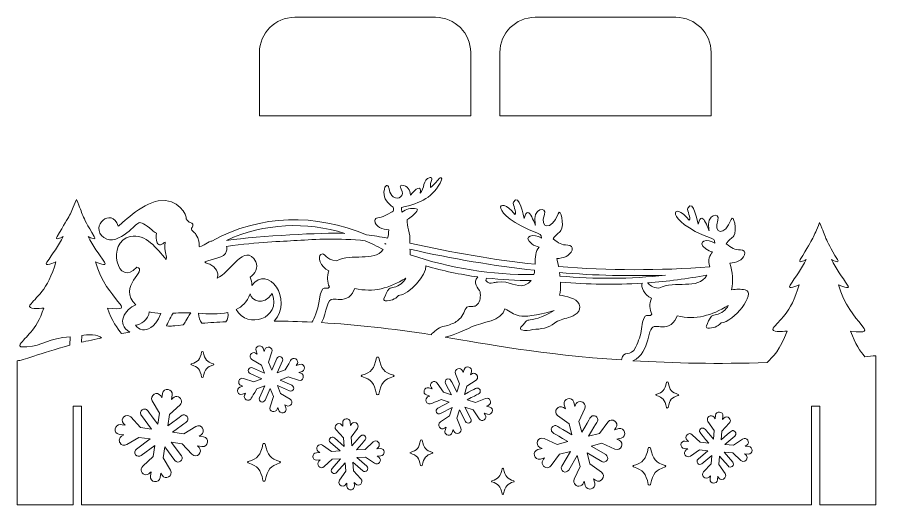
# Model space of a CAD drawing. Header units: inches. Extents: x 1249 to 1867, y -178 to -5.
# Drawn here: x 1248.6 to 1556.2, y -177.8 to -4.7 of the extents above; entities that cross this region are included whole.
import ezdxf

# ---------------------------------------------------------------- set-up
doc = ezdxf.new("R2010")
doc.units = ezdxf.units.IN
doc.header["$MEASUREMENT"] = 0
doc.layers.add('_U+0421_U+043B_U+043E_U+0439 1', color=7, linetype='Continuous')

# ---------------------------------------------------------------- blocks, each defined once
blk = doc.blocks.new('block 3')
at = {"layer": '_U+0421_U+043B_U+043E_U+0439 1', "color": 1, "lineweight": 5, "true_color": 0xff0000}
blk.add_open_spline([(1409.52, -17.2), (1409.52, -17.2), (1409.52, -39.7), (1409.52, -39.7), (1409.52, -39.7), (1334.52, -39.7), (1334.52, -39.7), (1334.52, -39.7), (1334.52, -17.2), (1334.52, -17.2), (1334.52, -10.3), (1340.12, -4.7), (1347.03, -4.7), (1347.03, -4.7), (1397.02, -4.7), (1397.02, -4.7), (1403.92, -4.7), (1409.52, -10.3), (1409.52, -17.2)], degree=3, knots=[0, 0, 0, 0, 1, 1, 1, 2, 2, 2, 3, 3, 3, 4, 4, 4, 5, 5, 5, 6, 6, 6, 6], dxfattribs=at)
blk = doc.blocks.new('block 2')
at = {"layer": '_U+0421_U+043B_U+043E_U+0439 1'}
blk.add_blockref('block 3', (0, 0), dxfattribs=at)
blk = doc.blocks.new('block 5')
at = {"layer": '_U+0421_U+043B_U+043E_U+0439 1', "color": 1, "lineweight": 5, "true_color": 0xff0000}
blk.add_open_spline([(1494.89, -17.2), (1494.89, -17.2), (1494.89, -39.7), (1494.89, -39.7), (1494.89, -39.7), (1419.89, -39.7), (1419.89, -39.7), (1419.89, -39.7), (1419.89, -17.2), (1419.89, -17.2), (1419.89, -10.3), (1425.49, -4.7), (1432.4, -4.7), (1432.4, -4.7), (1482.39, -4.7), (1482.39, -4.7), (1489.29, -4.7), (1494.89, -10.3), (1494.89, -17.2)], degree=3, knots=[0, 0, 0, 0, 1, 1, 1, 2, 2, 2, 3, 3, 3, 4, 4, 4, 5, 5, 5, 6, 6, 6, 6], dxfattribs=at)
blk = doc.blocks.new('block 4')
at = {"layer": '_U+0421_U+043B_U+043E_U+0439 1'}
blk.add_blockref('block 5', (0, 0), dxfattribs=at)
blk = doc.blocks.new('block 7')
at = {"layer": '_U+0421_U+043B_U+043E_U+0439 1', "color": 1, "lineweight": 5, "true_color": 0xff0000}
for points, knots in [([(1549.52, -125.24), (1547.9, -123.39), (1546.06, -120.79), (1544.43, -116.16), (1556.16, -117.48), (1544.02, -113.9), (1540.17, -99.69), (1540.45, -99.76), (1544.71, -101.91), (1543.34, -99.82), (1541.43, -96.91), (1539.17, -94.05), (1537.6, -90.71), (1538.52, -91.22), (1540.62, -92.22), (1539.75, -90.77), (1534.65, -82.19), (1536.1, -83.75), (1533.38, -77.58), (1530.96, -83.53), (1531.67, -82.13), (1526.53, -90.77), (1525.66, -92.22), (1527.76, -91.22), (1528.68, -90.71), (1527.11, -94.05), (1524.85, -96.91), (1522.94, -99.82), (1521.57, -101.91), (1525.83, -99.76), (1526.11, -99.69), (1523.32, -109.99), (1518.68, -112.47), (1516.92, -115.11), (1515.94, -116.57), (1520.17, -116.35), (1521.84, -116.16), (1519.51, -122.82), (1516.73, -125.27), (1514.79, -127.35), (1497.4, -127.88), (1481.55, -127.54), (1467.14, -126.67), (1473.63, -123.89), (1471.92, -113.74), (1475.21, -114.57), (1476.39, -114.4), (1478.66, -115.17), (1480.75, -113.76), (1481.84, -113.02), (1482.29, -111.87), (1482.85, -110.73), (1489.52, -112.25), (1495.02, -110.67), (1500.96, -107.05), (1500.29, -108.66), (1498.5, -109.83), (1496.81, -110.29), (1496.2, -110.45), (1495.53, -110.43), (1495.06, -110.86), (1494.24, -111.59), (1493.71, -113.32), (1493.21, -114.27), (1493.03, -114.63), (1493.26, -115.05), (1493.67, -115.07), (1495.49, -115.13), (1497.24, -114.67), (1498.41, -113.2), (1502.8, -113.15), (1511.14, -102.49), (1507.01, -101.52), (1505.51, -101.17), (1503.8, -101.25), (1502.16, -101.47), (1502.97, -98.4), (1502.34, -95.19), (1501.57, -91.96), (1503.76, -91.82), (1506.03, -91.16), (1506.79, -89.01), (1507.17, -87.92), (1506.37, -87.35), (1505.36, -87.32), (1503.08, -87.25), (1502.26, -86.65), (1500.23, -85.15), (1501.1, -83.58), (1502.25, -83.34), (1502.97, -82.28), (1504.15, -80.52), (1502.86, -74.2), (1502.01, -76.49), (1499.75, -82.58), (1495.45, -81.59), (1497.31, -76.73), (1498.39, -73.88), (1492.86, -74.33), (1494.08, -80.05), (1494.62, -82.54), (1491.69, -71.66), (1490.32, -78.18), (1490.12, -77.82), (1488.62, -68.88), (1486.62, -72.5), (1486.19, -73.29), (1487.94, -76.08), (1487.07, -76.77), (1481.31, -69.25), (1477.35, -76.62), (1494.88, -83.19), (1495.55, -83.44), (1496.31, -83.52), (1496.23, -84.93), (1493.82, -83.14), (1489.34, -84.06), (1492.98, -86.91), (1493.71, -87.47), (1494.56, -87.79), (1495.43, -88.02), (1494.46, -88.96), (1493.53, -90.97), (1494.38, -93.31), (1476.38, -94.71), (1458.67, -94.68), (1440.69, -93.19), (1440.48, -91.98), (1440.27, -90.97), (1440.13, -90.4), (1442.39, -90.26), (1444.73, -89.58), (1445.51, -87.36), (1445.91, -86.24), (1445.08, -85.64), (1444.04, -85.61), (1441.7, -85.54), (1440.85, -84.93), (1438.76, -83.38), (1439.65, -81.76), (1440.83, -81.51), (1441.58, -80.42), (1442.8, -78.61), (1441.46, -72.09), (1440.59, -74.45), (1438.26, -80.73), (1433.83, -79.71), (1435.75, -74.69), (1436.86, -71.76), (1431.16, -72.22), (1432.42, -78.12), (1432.97, -80.69), (1429.95, -69.47), (1428.54, -76.19), (1428.33, -75.82), (1426.79, -66.61), (1424.73, -70.34), (1424.28, -71.15), (1426.08, -74.03), (1425.19, -74.74), (1419.25, -66.99), (1415.17, -74.59), (1433.24, -81.36), (1433.93, -81.62), (1434.71, -81.7), (1434.63, -83.15), (1432.15, -81.31), (1427.52, -82.26), (1431.28, -85.19), (1432.03, -85.77), (1432.91, -86.1), (1433.81, -86.33), (1432.47, -87.64), (1432.45, -90), (1432.36, -92.4), (1417.89, -90.84), (1403.19, -88.34), (1387.96, -84.88), (1388.17, -81.07), (1386.77, -79.03), (1386.95, -76.51), (1388.3, -75.76), (1389.48, -74.77), (1390.45, -73.55), (1390.67, -73.27), (1390.65, -72.74), (1390.22, -72.66), (1388.34, -72.33), (1386.53, -72.76), (1385.04, -73.92), (1385.01, -73.37), (1384.99, -72.82), (1384.97, -72.27), (1391.86, -70.55), (1396.19, -68.79), (1399.21, -62.45), (1399.51, -61.83), (1398.69, -61.37), (1398.3, -61.92), (1397.42, -63.12), (1396.41, -64.18), (1395.31, -65.11), (1395.16, -64.16), (1395.28, -63.24), (1395.69, -62.33), (1395.87, -61.93), (1395.57, -61.42), (1395.09, -61.55), (1392.3, -62.32), (1393.32, -65.65), (1391.54, -67.16), (1392.2, -64.01), (1389.93, -65.53), (1388.13, -67.83), (1388.05, -66.04), (1387.13, -64.42), (1385.02, -64.35), (1384.6, -64.33), (1384.39, -64.8), (1384.57, -65.14), (1384.98, -65.93), (1385.6, -67.06), (1385.08, -67.97), (1384.65, -68.74), (1383.58, -69.03), (1382.78, -68.79), (1380.53, -68.1), (1380.74, -65.33), (1380.33, -65.01), (1380.39, -64.3), (1378.97, -63.53), (1378.74, -66.82), (1378.59, -69.1), (1380.01, -70.9), (1382.03, -72.14), (1382.18, -73.85), (1382.67, -73.13), (1379.18, -75.11), (1377.02, -76.34), (1375.52, -75.49), (1375.52, -76.9), (1375.52, -79.13), (1378.25, -80.04), (1380.46, -80.21), (1380.39, -81.39), (1380.23, -82.31), (1380.04, -83.11), (1377.47, -82.63), (1374.98, -82.26), (1372.58, -81.99), (1354.44, -74.37), (1334.97, -74.57), (1317.59, -84.17), (1317.47, -84.19), (1317.36, -84.22), (1317.25, -84.25), (1316.34, -84.51), (1315.73, -85.06), (1314.92, -85.48), (1311.47, -87.25), (1314.41, -85.48), (1311.97, -81.78), (1311.54, -81.15), (1309.79, -80.16), (1310.62, -79.32), (1311.3, -78.62), (1310.74, -77.65), (1309.88, -77.54), (1309.42, -77.49), (1308.97, -76.9), (1308.53, -76.32), (1308.86, -75.1), (1305.83, -68.77), (1298.58, -69.91), (1292.56, -70.87), (1285.07, -78.52), (1284.36, -78.9), (1282.07, -71.8), (1273.96, -78.91), (1279.32, -82.95), (1281.82, -84.84), (1285.19, -83.02), (1287.4, -81.3), (1292.3, -77.49), (1290.92, -75.84), (1296.41, -80.29), (1296.95, -80.74), (1297.4, -81.14), (1297.94, -81.33), (1297.76, -82.47), (1297.84, -83.65), (1298.26, -84.79), (1298.73, -86.09), (1300.03, -85.34), (1300.99, -84.56), (1300.64, -88.42), (1301.75, -88.41), (1301.4, -90.71), (1298.03, -86.96), (1294.26, -81.34), (1288.66, -82.53), (1279.9, -84.38), (1284.29, -101.2), (1290.95, -93.41), (1295.34, -94.58), (1283.71, -100.24), (1290.66, -106.83), (1286.74, -108.35), (1283.41, -113.61), (1288.52, -116.47), (1287.52, -116.64), (1286.55, -116.82), (1285.59, -116.99), (1283.98, -115.15), (1282.17, -112.56), (1280.57, -107.98), (1292.29, -109.31), (1280.16, -105.73), (1276.31, -91.52), (1276.58, -91.59), (1280.84, -93.73), (1279.48, -91.65), (1277.56, -88.74), (1275.3, -85.88), (1273.73, -82.54), (1274.65, -83.05), (1276.75, -84.05), (1275.89, -82.6), (1270.78, -74.02), (1272.23, -75.57), (1269.52, -69.41), (1267.1, -75.35), (1267.8, -73.95), (1262.66, -82.6), (1261.79, -84.05), (1263.9, -83.05), (1264.81, -82.54), (1263.25, -85.88), (1260.99, -88.74), (1259.07, -91.65), (1257.71, -93.73), (1261.97, -91.59), (1262.24, -91.52), (1259.45, -101.82), (1254.81, -104.3), (1253.05, -106.94), (1252.08, -108.4), (1256.3, -108.17), (1257.98, -107.98), (1255.04, -116.37), (1251.41, -118.08), (1249.6, -120.78), (1248.95, -121.75), (1250.09, -121.91), (1251.94, -121.7), (1257.52, -121.44), (1259.77, -118.6), (1267.27, -118.22), (1267.27, -118.22), (1267.18, -121.18), (1267.18, -121.18), (1256.4, -124.12), (1250.21, -126.67), (1248.55, -126.67), (1248.55, -129.48), (1248.55, -177.8), (1248.55, -177.8), (1248.55, -177.8), (1268.36, -177.8), (1268.36, -177.8), (1268.36, -177.8), (1268.36, -142.8), (1268.36, -142.8), (1268.36, -142.8), (1271.36, -142.8), (1271.36, -142.8), (1271.36, -142.8), (1271.36, -177.8), (1271.36, -177.8), (1271.36, -177.8), (1530.54, -177.8), (1530.54, -177.8), (1530.54, -177.8), (1530.54, -142.8), (1530.54, -142.8), (1530.54, -142.8), (1533.54, -142.8), (1533.54, -142.8), (1533.54, -142.8), (1533.54, -177.8), (1533.54, -177.8), (1533.54, -177.8), (1553.35, -177.8), (1553.35, -177.8), (1553.35, -177.8), (1553.35, -124.88), (1553.35, -124.88), (1552.07, -125.01), (1550.79, -125.13), (1549.52, -125.24)], [0, 0, 0, 0, 1, 1, 1, 2, 2, 2, 3, 3, 3, 4, 4, 4, 5, 5, 5, 6, 6, 6, 7, 7, 7, 8, 8, 8, 9, 9, 9, 10, 10, 10, 11, 11, 11, 12, 12, 12, 13, 13, 13, 14, 14, 14, 15, 15, 15, 16, 16, 16, 17, 17, 17, 18, 18, 18, 19, 19, 19, 20, 20, 20, 21, 21, 21, 22, 22, 22, 23, 23, 23, 24, 24, 24, 25, 25, 25, 26, 26, 26, 27, 27, 27, 28, 28, 28, 29, 29, 29, 30, 30, 30, 31, 31, 31, 32, 32, 32, 33, 33, 33, 34, 34, 34, 35, 35, 35, 36, 36, 36, 37, 37, 37, 38, 38, 38, 39, 39, 39, 40, 40, 40, 41, 41, 41, 42, 42, 42, 43, 43, 43, 44, 44, 44, 45, 45, 45, 46, 46, 46, 47, 47, 47, 48, 48, 48, 49, 49, 49, 50, 50, 50, 51, 51, 51, 52, 52, 52, 53, 53, 53, 54, 54, 54, 55, 55, 55, 56, 56, 56, 57, 57, 57, 58, 58, 58, 59, 59, 59, 60, 60, 60, 61, 61, 61, 62, 62, 62, 63, 63, 63, 64, 64, 64, 65, 65, 65, 66, 66, 66, 67, 67, 67, 68, 68, 68, 69, 69, 69, 70, 70, 70, 71, 71, 71, 72, 72, 72, 73, 73, 73, 74, 74, 74, 75, 75, 75, 76, 76, 76, 77, 77, 77, 78, 78, 78, 79, 79, 79, 80, 80, 80, 81, 81, 81, 82, 82, 82, 83, 83, 83, 84, 84, 84, 85, 85, 85, 86, 86, 86, 87, 87, 87, 88, 88, 88, 89, 89, 89, 90, 90, 90, 91, 91, 91, 92, 92, 92, 93, 93, 93, 94, 94, 94, 95, 95, 95, 96, 96, 96, 97, 97, 97, 98, 98, 98, 99, 99, 99, 100, 100, 100, 101, 101, 101, 102, 102, 102, 103, 103, 103, 104, 104, 104, 105, 105, 105, 106, 106, 106, 107, 107, 107, 108, 108, 108, 109, 109, 109, 110, 110, 110, 111, 111, 111, 112, 112, 112, 113, 113, 113, 114, 114, 114, 115, 115, 115, 116, 116, 116, 117, 117, 117, 118, 118, 118, 119, 119, 119, 120, 120, 120, 121, 121, 121, 122, 122, 122, 123, 123, 123, 124, 124, 124, 125, 125, 125, 126, 126, 126, 127, 127, 127, 128, 128, 128, 129, 129, 129, 130, 130, 130, 131, 131, 131, 132, 132, 132, 133, 133, 133, 133]), ([(1364.89, -81.43), (1356.66, -81.12), (1335, -82.29), (1322.77, -83.93), (1336.4, -77.72), (1350.97, -77.19), (1364.89, -81.43)], [0, 0, 0, 0, 1, 1, 1, 2, 2, 2, 2]), ([(1339.78, -112.56), (1346.77, -104.96), (1337.41, -92.22), (1331.85, -99.96), (1331.9, -98.9), (1331.7, -97.88), (1331.18, -97.03), (1333.06, -95.89), (1334.23, -93.46), (1333.24, -91.57), (1329.35, -84.19), (1323.92, -95.8), (1319.55, -97.3), (1320.2, -95.19), (1319, -93.51), (1316.92, -92.4), (1316.23, -92.29), (1315.62, -92.01), (1315.09, -91.55), (1317.77, -90.37), (1322.16, -90.32), (1322.83, -87.69), (1322.99, -87.07), (1322.95, -86.53), (1322.78, -86.07), (1334.53, -84.48), (1341.69, -84.33), (1347.97, -83.94), (1354.44, -83.55), (1362.64, -83.04), (1372.1, -84.07), (1374.24, -84.99), (1376.37, -86.03), (1378.48, -87.18), (1374.99, -91.8), (1367.42, -88.27), (1361.89, -91.13), (1357.83, -91.08), (1357.99, -87.89), (1356.29, -88.9), (1355.17, -89.57), (1356.01, -93.37), (1359.19, -94.74), (1358.51, -96.69), (1358.48, -98.8), (1359.39, -100.45), (1358.26, -102.15), (1356.62, -98.23), (1355.71, -105.57), (1355.31, -108.66), (1353.88, -111.91), (1353.17, -112.95), (1348.55, -112.72), (1344.09, -112.6), (1339.78, -112.56)], [0, 0, 0, 0, 1, 1, 1, 2, 2, 2, 3, 3, 3, 4, 4, 4, 5, 5, 5, 6, 6, 6, 7, 7, 7, 8, 8, 8, 9, 9, 9, 10, 10, 10, 11, 11, 11, 12, 12, 12, 13, 13, 13, 14, 14, 14, 15, 15, 15, 16, 16, 16, 17, 17, 17, 18, 18, 18, 18]), ([(1379.39, -85.15), (1379.38, -85.18), (1379.37, -85.21), (1379.36, -85.25), (1379.26, -85.19), (1379.16, -85.14), (1379.06, -85.08), (1379.17, -85.1), (1379.28, -85.13), (1379.39, -85.15)], [0, 0, 0, 0, 1, 1, 1, 2, 2, 2, 3, 3, 3, 3]), ([(1432.22, -94.52), (1432.17, -95.04), (1432.09, -95.55), (1431.97, -96.03), (1416.95, -96.23), (1402.22, -93.87), (1388.05, -89.02), (1388.07, -88.37), (1388.04, -87.71), (1387.97, -87.05), (1403.14, -90.48), (1417.8, -92.97), (1432.22, -94.52)], [0, 0, 0, 0, 1, 1, 1, 2, 2, 2, 3, 3, 3, 4, 4, 4, 4]), ([(1386.48, -97.33), (1385.82, -98.94), (1384.03, -100.11), (1382.33, -100.57), (1381.73, -100.73), (1381.06, -100.71), (1380.58, -101.14), (1379.76, -101.87), (1379.24, -103.6), (1378.74, -104.55), (1378.55, -104.91), (1378.78, -105.33), (1379.19, -105.35), (1381.02, -105.41), (1382.76, -104.95), (1383.93, -103.48), (1387.6, -103.44), (1393.99, -96.03), (1393.63, -93), (1399.7, -94.75), (1405.87, -96.06), (1412.11, -96.92), (1410.02, -98.97), (1412.3, -101.01), (1412.88, -102.25), (1413.05, -103.8), (1413.04, -105.56), (1411.87, -106.73), (1410.79, -107.81), (1409.72, -107.13), (1408.54, -107.47), (1407.57, -107.77), (1407.12, -109.97), (1405.98, -111.38), (1404.99, -112.61), (1403.97, -113.15), (1402.53, -113.69), (1401.82, -113.95), (1400.98, -114.34), (1400.26, -114.4), (1398.37, -114.53), (1397.23, -115.85), (1395.75, -117.05), (1395.66, -117.13), (1395.6, -117.28), (1395.61, -117.47), (1381.58, -115.22), (1368.56, -113.84), (1356.57, -113.14), (1358.53, -109.25), (1358.43, -104.27), (1360.74, -104.85), (1361.91, -104.68), (1364.18, -105.45), (1366.27, -104.04), (1367.36, -103.3), (1367.82, -102.15), (1368.38, -101.01), (1375.04, -102.53), (1380.54, -100.95), (1386.48, -97.33)], [0, 0, 0, 0, 1, 1, 1, 2, 2, 2, 3, 3, 3, 4, 4, 4, 5, 5, 5, 6, 6, 6, 7, 7, 7, 8, 8, 8, 9, 9, 9, 10, 10, 10, 11, 11, 11, 12, 12, 12, 13, 13, 13, 14, 14, 14, 15, 15, 15, 16, 16, 16, 17, 17, 17, 18, 18, 18, 19, 19, 19, 20, 20, 20, 20]), ([(1478.68, -96.29), (1466.23, -97.65), (1453.7, -97.75), (1441.2, -96.6), (1441.15, -96.18), (1441.09, -95.76), (1441.03, -95.35), (1453.65, -96.38), (1466.13, -96.69), (1478.68, -96.29)], [0, 0, 0, 0, 1, 1, 1, 2, 2, 2, 3, 3, 3, 3]), ([(1414.89, -98.21), (1414.96, -97.9), (1415.06, -97.59), (1415.19, -97.31), (1420.42, -97.9), (1425.71, -98.19), (1431.03, -98.16), (1430.49, -98.89), (1429.72, -99.46), (1428.61, -99.81), (1425.5, -100.78), (1423.59, -98.19), (1418.99, -98.71), (1418.49, -98.77), (1417.98, -98.96), (1417.49, -98.99), (1416.57, -99.37), (1415.7, -99.11), (1414.89, -98.21)], [0, 0, 0, 0, 1, 1, 1, 2, 2, 2, 3, 3, 3, 4, 4, 4, 5, 5, 5, 6, 6, 6, 6]), ([(1476.36, -100.85), (1473.97, -100.82), (1473.04, -99.7), (1472.34, -98.99), (1479.39, -98.47), (1486.42, -97.56), (1493.4, -96.25), (1490.14, -101.85), (1482.14, -97.86), (1476.36, -100.85)], [0, 0, 0, 0, 1, 1, 1, 2, 2, 2, 3, 3, 3, 3]), ([(1439.18, -108.86), (1434.69, -111.47), (1431.43, -112.18), (1430.11, -112.23), (1429.72, -112.24), (1429.36, -112.44), (1429.13, -112.75), (1428.58, -113.5), (1427.59, -114.31), (1427.36, -114.79), (1427.02, -115.15), (1427.19, -115.62), (1427.56, -115.71), (1428.94, -116.05), (1430.33, -115.98), (1431.62, -115.53), (1434.29, -115.51), (1437.26, -114.99), (1439.24, -113.34), (1440.65, -112.17), (1442.55, -111.85), (1444.27, -111.32), (1446.25, -110.72), (1449.19, -109.22), (1448.04, -106.63), (1447.04, -104.38), (1443.3, -103.71), (1441.07, -103.33), (1441.46, -102.3), (1441.51, -100.6), (1441.39, -98.74), (1451.16, -99.62), (1460.73, -99.74), (1470.4, -99.13), (1469.96, -100.39), (1470.97, -103.29), (1473.67, -104.46), (1472.98, -106.41), (1472.95, -108.52), (1473.86, -110.17), (1472.73, -111.87), (1471.1, -107.95), (1470.18, -115.29), (1469.89, -117.55), (1469.14, -119.73), (1468.16, -121.78), (1466.16, -125.93), (1463.86, -122.34), (1463.07, -126.41), (1434.54, -124.44), (1414.53, -120.7), (1400.46, -118.28), (1402.63, -117.79), (1405.7, -116.69), (1410.05, -114.57), (1413.39, -112.94), (1420.76, -112.66), (1421.62, -108.23), (1425.63, -110.15), (1425.53, -112.7), (1439.18, -108.86)], [0, 0, 0, 0, 1, 1, 1, 2, 2, 2, 3, 3, 3, 4, 4, 4, 5, 5, 5, 6, 6, 6, 7, 7, 7, 8, 8, 8, 9, 9, 9, 10, 10, 10, 11, 11, 11, 12, 12, 12, 13, 13, 13, 14, 14, 14, 15, 15, 15, 16, 16, 16, 17, 17, 17, 18, 18, 18, 19, 19, 19, 20, 20, 20, 20]), ([(1326.28, -108.46), (1328.33, -107.46), (1330.05, -105.88), (1331.2, -102.9), (1331.8, -105.4), (1335.8, -107.42), (1339.07, -102.8), (1342.45, -111.75), (1330.14, -115.66), (1326.28, -108.46)], [0, 0, 0, 0, 1, 1, 1, 2, 2, 2, 3, 3, 3, 3]), ([(1295.33, -109.28), (1296.67, -109.62), (1298.08, -109.79), (1299.54, -109.84), (1297.1, -115.74), (1294.6, -115.49), (1293.02, -115.73), (1291.9, -115.57), (1291, -114.86), (1290.54, -113.99), (1292, -114.08), (1295.36, -111.99), (1295.33, -109.28)], [0, 0, 0, 0, 1, 1, 1, 2, 2, 2, 3, 3, 3, 4, 4, 4, 4]), ([(1303.85, -109.78), (1306.79, -109.66), (1307.86, -109.58), (1310.11, -109.68), (1310.11, -109.68), (1310.11, -109.71), (1310.11, -109.71), (1308.49, -112.03), (1308.09, -113.29), (1307.44, -113.93), (1301.99, -114.46), (1303.67, -114.44), (1301.53, -114.3), (1301.89, -113.53), (1302.6, -111.68), (1303.85, -109.78)], [0, 0, 0, 0, 1, 1, 1, 2, 2, 2, 3, 3, 3, 4, 4, 4, 5, 5, 5, 5]), ([(1322.63, -112.85), (1319.69, -112.98), (1316.85, -113.15), (1314.09, -113.36), (1313.37, -112.51), (1312.9, -111.34), (1312.9, -109.83), (1316.28, -110.03), (1320.04, -110.22), (1323.32, -109.49), (1323.51, -110.85), (1323.22, -111.97), (1322.63, -112.85)], [0, 0, 0, 0, 1, 1, 1, 2, 2, 2, 3, 3, 3, 4, 4, 4, 4]), ([(1271.36, -120.09), (1271.36, -120.09), (1271.43, -117.72), (1271.43, -117.72), (1273.15, -117.26), (1277.53, -117.2), (1278.38, -118.58), (1276.88, -118.9), (1272.77, -119.77), (1271.36, -120.09)], [0, 0, 0, 0, 1, 1, 1, 2, 2, 2, 3, 3, 3, 3]), ([(1349.69, -130.46), (1349.69, -130.46), (1348.56, -130.89), (1348.56, -130.89), (1348.56, -130.89), (1349.18, -131.09), (1349.18, -131.09), (1350.84, -131.62), (1350.02, -134.15), (1348.36, -133.63), (1348.36, -133.63), (1344.67, -132.43), (1344.67, -132.43), (1344.67, -132.43), (1341.82, -133.52), (1341.82, -133.52), (1341.82, -133.52), (1346.04, -135.4), (1346.04, -135.4), (1346.58, -135.64), (1346.83, -136.3), (1346.59, -136.84), (1346.35, -137.37), (1345.7, -137.63), (1345.16, -137.39), (1345.16, -137.39), (1340.94, -135.51), (1340.94, -135.51), (1340.94, -135.51), (1342.03, -138.36), (1342.03, -138.36), (1342.03, -138.36), (1345.39, -140.3), (1345.39, -140.3), (1346.12, -140.73), (1346.18, -141.52), (1345.85, -142.09), (1345.53, -142.66), (1344.81, -143.02), (1344.06, -142.61), (1344.06, -142.61), (1343.49, -142.28), (1343.49, -142.28), (1343.49, -142.28), (1343.92, -143.4), (1343.92, -143.4), (1344.18, -144.06), (1343.91, -144.7), (1343.35, -145.01), (1343.07, -145.17), (1342.74, -145.23), (1342.43, -145.18), (1341.55, -145.05), (1341.42, -144.29), (1341.01, -143.23), (1341.01, -143.23), (1340.81, -143.86), (1340.81, -143.86), (1340.55, -144.6), (1339.8, -144.93), (1339.13, -144.67), (1338.53, -144.44), (1338.01, -143.83), (1338.28, -143.02), (1338.28, -143.02), (1339.47, -139.34), (1339.47, -139.34), (1339.47, -139.34), (1338.38, -136.49), (1338.38, -136.49), (1338.38, -136.49), (1336.5, -140.71), (1336.5, -140.71), (1336.26, -141.25), (1335.61, -141.5), (1335.07, -141.26), (1334.53, -141.02), (1334.28, -140.37), (1334.52, -139.83), (1334.52, -139.83), (1336.4, -135.61), (1336.4, -135.61), (1336.4, -135.61), (1333.55, -136.7), (1333.55, -136.7), (1331.43, -140.35), (1331.47, -140.5), (1330.84, -140.67), (1330.18, -140.85), (1329.38, -140.45), (1329.17, -139.76), (1328.98, -139.14), (1329.31, -138.72), (1329.62, -138.16), (1329.62, -138.16), (1328.5, -138.59), (1328.5, -138.59), (1327.7, -138.9), (1327.04, -138.45), (1326.81, -137.84), (1326.81, -137.84), (1326.81, -137.84), (1326.81, -137.84), (1326.55, -137.16), (1326.81, -136.4), (1327.55, -136.11), (1327.55, -136.11), (1328.67, -135.69), (1328.67, -135.69), (1328.67, -135.69), (1328.05, -135.48), (1328.05, -135.48), (1327.24, -135.22), (1327.02, -134.45), (1327.21, -133.83), (1327.41, -133.19), (1328.05, -132.69), (1328.88, -132.95), (1328.88, -132.95), (1332.56, -134.14), (1332.56, -134.14), (1332.56, -134.14), (1335.41, -133.05), (1335.41, -133.05), (1335.41, -133.05), (1331.19, -131.17), (1331.19, -131.17), (1330.93, -131.05), (1330.73, -130.84), (1330.62, -130.57), (1330.52, -130.29), (1330.53, -130), (1330.64, -129.74), (1330.76, -129.48), (1330.98, -129.28), (1331.25, -129.17), (1331.52, -129.07), (1331.82, -129.07), (1332.08, -129.19), (1332.08, -129.19), (1336.3, -131.06), (1336.3, -131.06), (1336.3, -131.06), (1335.2, -128.22), (1335.2, -128.22), (1335.2, -128.22), (1331.85, -126.28), (1331.85, -126.28), (1331.12, -125.85), (1331.06, -125.05), (1331.38, -124.48), (1331.71, -123.91), (1332.43, -123.55), (1333.17, -123.97), (1333.17, -123.97), (1333.74, -124.29), (1333.74, -124.29), (1333.74, -124.29), (1333.31, -123.17), (1333.31, -123.17), (1332.69, -121.54), (1335.17, -120.59), (1335.79, -122.22), (1335.79, -122.22), (1336.22, -123.34), (1336.22, -123.34), (1336.22, -123.34), (1336.42, -122.71), (1336.42, -122.71), (1336.69, -121.94), (1337.46, -121.66), (1338.11, -121.9), (1338.73, -122.14), (1339.21, -122.78), (1338.95, -123.55), (1338.95, -123.55), (1337.76, -127.24), (1337.76, -127.24), (1337.76, -127.24), (1338.86, -130.08), (1338.86, -130.08), (1338.86, -130.08), (1340.73, -125.86), (1340.73, -125.86), (1340.96, -125.34), (1341.61, -125.06), (1342.16, -125.31), (1342.69, -125.54), (1342.96, -126.2), (1342.71, -126.75), (1342.71, -126.75), (1340.84, -130.97), (1340.84, -130.97), (1340.84, -130.97), (1343.69, -129.88), (1343.69, -129.88), (1345.79, -126.24), (1345.76, -126.07), (1346.4, -125.9), (1347.03, -125.73), (1347.85, -126.1), (1348.06, -126.82), (1348.25, -127.45), (1347.93, -127.87), (1347.61, -128.41), (1347.61, -128.41), (1348.73, -127.98), (1348.73, -127.98), (1349.54, -127.67), (1350.2, -128.14), (1350.43, -128.75), (1350.67, -129.37), (1350.49, -130.15), (1349.69, -130.46)], [0, 0, 0, 0, 1, 1, 1, 2, 2, 2, 3, 3, 3, 4, 4, 4, 5, 5, 5, 6, 6, 6, 7, 7, 7, 8, 8, 8, 9, 9, 9, 10, 10, 10, 11, 11, 11, 12, 12, 12, 13, 13, 13, 14, 14, 14, 15, 15, 15, 16, 16, 16, 17, 17, 17, 18, 18, 18, 19, 19, 19, 20, 20, 20, 21, 21, 21, 22, 22, 22, 23, 23, 23, 24, 24, 24, 25, 25, 25, 26, 26, 26, 27, 27, 27, 28, 28, 28, 29, 29, 29, 30, 30, 30, 31, 31, 31, 32, 32, 32, 33, 33, 33, 34, 34, 34, 35, 35, 35, 36, 36, 36, 37, 37, 37, 38, 38, 38, 39, 39, 39, 40, 40, 40, 41, 41, 41, 42, 42, 42, 43, 43, 43, 44, 44, 44, 45, 45, 45, 46, 46, 46, 47, 47, 47, 48, 48, 48, 49, 49, 49, 50, 50, 50, 51, 51, 51, 52, 52, 52, 53, 53, 53, 54, 54, 54, 55, 55, 55, 56, 56, 56, 57, 57, 57, 58, 58, 58, 59, 59, 59, 60, 60, 60, 61, 61, 61, 62, 62, 62, 63, 63, 63, 64, 64, 64, 65, 65, 65, 66, 66, 66, 67, 67, 67, 68, 68, 68, 69, 69, 69, 70, 70, 70, 71, 71, 71, 71]), ([(1318.2, -128.17), (1315.85, -128.9), (1315.13, -129.68), (1314.57, -132.48), (1314.53, -132.7), (1314.04, -132.7), (1314, -132.48), (1313.44, -129.68), (1312.71, -128.9), (1310.37, -128.17), (1310.15, -128.1), (1310.15, -127.9), (1310.37, -127.83), (1312.71, -127.09), (1313.44, -126.32), (1314, -123.52), (1314.04, -123.3), (1314.53, -123.3), (1314.57, -123.52), (1315.13, -126.32), (1315.85, -127.09), (1318.2, -127.83), (1318.42, -127.9), (1318.42, -128.1), (1318.2, -128.17)], [0, 0, 0, 0, 1, 1, 1, 2, 2, 2, 3, 3, 3, 4, 4, 4, 5, 5, 5, 6, 6, 6, 7, 7, 7, 8, 8, 8, 8]), ([(1382.14, -132.3), (1378.76, -133.36), (1377.71, -134.49), (1376.9, -138.53), (1376.84, -138.84), (1376.14, -138.84), (1376.08, -138.53), (1375.28, -134.49), (1374.23, -133.36), (1370.85, -132.3), (1370.53, -132.2), (1370.53, -131.91), (1370.85, -131.81), (1374.23, -130.75), (1375.28, -129.63), (1376.08, -125.59), (1376.14, -125.27), (1376.84, -125.27), (1376.9, -125.59), (1377.71, -129.63), (1378.76, -130.75), (1382.14, -131.81), (1382.45, -131.91), (1382.45, -132.2), (1382.14, -132.3)], [0, 0, 0, 0, 1, 1, 1, 2, 2, 2, 3, 3, 3, 4, 4, 4, 5, 5, 5, 6, 6, 6, 7, 7, 7, 8, 8, 8, 8]), ([(1415.51, -145.65), (1415.51, -145.65), (1414.36, -145.3), (1414.36, -145.3), (1414.36, -145.3), (1414.72, -145.84), (1414.72, -145.84), (1415.69, -147.29), (1413.48, -148.75), (1412.5, -147.3), (1412.5, -147.3), (1410.36, -144.07), (1410.36, -144.07), (1410.36, -144.07), (1407.45, -143.16), (1407.45, -143.16), (1407.45, -143.16), (1409.58, -147.26), (1409.58, -147.26), (1409.85, -147.78), (1409.64, -148.45), (1409.12, -148.72), (1408.6, -148.99), (1407.93, -148.78), (1407.66, -148.26), (1407.66, -148.26), (1405.52, -144.16), (1405.52, -144.16), (1405.52, -144.16), (1404.61, -147.07), (1404.61, -147.07), (1404.61, -147.07), (1406.02, -150.68), (1406.02, -150.68), (1406.65, -152.29), (1404.2, -153.25), (1403.55, -151.66), (1403.55, -151.66), (1403.31, -151.06), (1403.31, -151.06), (1403.31, -151.06), (1402.95, -152.2), (1402.95, -152.2), (1402.73, -152.88), (1402.12, -153.2), (1401.49, -153.1), (1401.18, -153.05), (1400.88, -152.9), (1400.67, -152.66), (1400.36, -152.32), (1400.27, -151.86), (1400.41, -151.4), (1400.41, -151.4), (1400.77, -150.26), (1400.77, -150.26), (1400.77, -150.26), (1400.22, -150.62), (1400.22, -150.62), (1399.91, -150.82), (1399.55, -150.88), (1399.21, -150.81), (1398.87, -150.72), (1398.58, -150.51), (1398.4, -150.21), (1398.08, -149.66), (1398.05, -148.85), (1398.77, -148.39), (1398.77, -148.39), (1401.99, -146.25), (1401.99, -146.25), (1401.99, -146.25), (1402.91, -143.34), (1402.91, -143.34), (1402.91, -143.34), (1398.81, -145.47), (1398.81, -145.47), (1398.29, -145.74), (1397.62, -145.53), (1397.35, -145.01), (1397.08, -144.49), (1397.29, -143.82), (1397.81, -143.55), (1397.81, -143.55), (1401.91, -141.41), (1401.91, -141.41), (1401.91, -141.41), (1398.99, -140.49), (1398.99, -140.49), (1395.07, -142.04), (1395, -142.18), (1394.4, -141.92), (1393.8, -141.66), (1393.39, -140.86), (1393.67, -140.16), (1393.91, -139.56), (1394.42, -139.44), (1395.01, -139.2), (1395.01, -139.2), (1393.87, -138.84), (1393.87, -138.84), (1393.05, -138.58), (1392.82, -137.82), (1393.01, -137.2), (1393.01, -137.2), (1393.01, -137.19), (1393.01, -137.19), (1393.23, -136.51), (1393.91, -136.06), (1394.67, -136.3), (1394.67, -136.3), (1395.81, -136.66), (1395.81, -136.66), (1395.81, -136.66), (1395.45, -136.12), (1395.45, -136.12), (1394.49, -134.67), (1396.7, -133.21), (1397.67, -134.66), (1397.67, -134.66), (1399.82, -137.88), (1399.82, -137.88), (1399.82, -137.88), (1402.73, -138.8), (1402.73, -138.8), (1402.73, -138.8), (1400.59, -134.7), (1400.59, -134.7), (1400.46, -134.45), (1400.44, -134.15), (1400.53, -133.88), (1400.71, -133.29), (1401.32, -132.99), (1401.88, -133.17), (1402.46, -133.35), (1402.35, -133.36), (1404.66, -137.79), (1404.66, -137.79), (1405.57, -134.88), (1405.57, -134.88), (1405.57, -134.88), (1404.15, -131.28), (1404.15, -131.28), (1403.53, -129.67), (1405.97, -128.7), (1406.63, -130.3), (1406.63, -130.3), (1406.87, -130.9), (1406.87, -130.9), (1406.87, -130.9), (1407.23, -129.76), (1407.23, -129.76), (1407.75, -128.1), (1410.29, -128.89), (1409.77, -130.56), (1409.77, -130.56), (1409.41, -131.7), (1409.41, -131.7), (1409.94, -131.35), (1410.34, -131), (1410.96, -131.15), (1412.02, -131.4), (1412.42, -132.92), (1411.41, -133.57), (1411.41, -133.57), (1408.18, -135.71), (1408.18, -135.71), (1408.18, -135.71), (1407.27, -138.62), (1407.27, -138.62), (1411.69, -136.32), (1411.62, -136.23), (1412.19, -136.42), (1412.79, -136.61), (1413.07, -137.22), (1412.9, -137.77), (1412.72, -138.35), (1412.71, -138.23), (1408.27, -140.55), (1408.27, -140.55), (1411.18, -141.46), (1411.18, -141.46), (1411.18, -141.46), (1414.78, -140.05), (1414.78, -140.05), (1415.55, -139.74), (1416.23, -140.15), (1416.48, -140.79), (1416.76, -141.4), (1416.54, -142.2), (1415.77, -142.52), (1415.77, -142.52), (1415.17, -142.76), (1415.17, -142.76), (1415.17, -142.76), (1416.31, -143.12), (1416.31, -143.12), (1417.13, -143.38), (1417.36, -144.15), (1417.16, -144.78), (1416.96, -145.41), (1416.33, -145.91), (1415.51, -145.65)], [0, 0, 0, 0, 1, 1, 1, 2, 2, 2, 3, 3, 3, 4, 4, 4, 5, 5, 5, 6, 6, 6, 7, 7, 7, 8, 8, 8, 9, 9, 9, 10, 10, 10, 11, 11, 11, 12, 12, 12, 13, 13, 13, 14, 14, 14, 15, 15, 15, 16, 16, 16, 17, 17, 17, 18, 18, 18, 19, 19, 19, 20, 20, 20, 21, 21, 21, 22, 22, 22, 23, 23, 23, 24, 24, 24, 25, 25, 25, 26, 26, 26, 27, 27, 27, 28, 28, 28, 29, 29, 29, 30, 30, 30, 31, 31, 31, 32, 32, 32, 33, 33, 33, 34, 34, 34, 35, 35, 35, 36, 36, 36, 37, 37, 37, 38, 38, 38, 39, 39, 39, 40, 40, 40, 41, 41, 41, 42, 42, 42, 43, 43, 43, 44, 44, 44, 45, 45, 45, 46, 46, 46, 47, 47, 47, 48, 48, 48, 49, 49, 49, 50, 50, 50, 51, 51, 51, 52, 52, 52, 53, 53, 53, 54, 54, 54, 55, 55, 55, 56, 56, 56, 57, 57, 57, 58, 58, 58, 59, 59, 59, 60, 60, 60, 61, 61, 61, 62, 62, 62, 63, 63, 63, 64, 64, 64, 65, 65, 65, 66, 66, 66, 67, 67, 67, 67]), ([(1483.24, -138.99), (1480.9, -139.72), (1480.17, -140.5), (1479.61, -143.3), (1479.57, -143.52), (1479.08, -143.52), (1479.04, -143.3), (1478.48, -140.5), (1477.76, -139.72), (1475.41, -138.99), (1475.19, -138.92), (1475.19, -138.72), (1475.41, -138.65), (1477.76, -137.91), (1478.48, -137.14), (1479.04, -134.33), (1479.08, -134.12), (1479.57, -134.12), (1479.61, -134.33), (1480.17, -137.14), (1480.9, -137.91), (1483.24, -138.65), (1483.46, -138.72), (1483.46, -138.92), (1483.24, -138.99)], [0, 0, 0, 0, 1, 1, 1, 2, 2, 2, 3, 3, 3, 4, 4, 4, 5, 5, 5, 6, 6, 6, 7, 7, 7, 8, 8, 8, 8]), ([(1314.1, -157.13), (1314.1, -157.13), (1312.55, -156.9), (1312.55, -156.9), (1312.55, -156.9), (1313.12, -157.52), (1313.12, -157.52), (1314.67, -159.19), (1312.12, -161.54), (1310.56, -159.88), (1310.56, -159.88), (1307.13, -156.15), (1307.13, -156.15), (1307.13, -156.15), (1303.19, -155.57), (1303.19, -155.57), (1303.19, -155.57), (1306.79, -160.42), (1306.79, -160.42), (1307.24, -161.04), (1307.11, -161.94), (1306.49, -162.4), (1305.87, -162.86), (1304.97, -162.73), (1304.51, -162.11), (1304.51, -162.11), (1300.91, -157.27), (1300.91, -157.27), (1300.91, -157.27), (1300.33, -161.21), (1300.33, -161.21), (1300.33, -161.21), (1302.9, -165.57), (1302.9, -165.57), (1304.05, -167.53), (1301.09, -169.26), (1299.92, -167.35), (1299.92, -167.35), (1299.48, -166.62), (1299.48, -166.62), (1299.48, -166.62), (1299.25, -168.17), (1299.25, -168.17), (1298.92, -170.43), (1295.48, -169.91), (1295.82, -167.67), (1295.82, -167.67), (1296.05, -166.12), (1296.05, -166.12), (1295.43, -166.68), (1295, -167.21), (1294.14, -167.15), (1292.75, -167.05), (1291.89, -165.19), (1293.07, -164.13), (1293.07, -164.13), (1296.79, -160.69), (1296.79, -160.69), (1296.79, -160.69), (1297.36, -156.75), (1297.36, -156.75), (1297.36, -156.75), (1292.52, -160.36), (1292.52, -160.36), (1291.91, -160.81), (1291, -160.68), (1290.54, -160.06), (1290.08, -159.44), (1290.22, -158.53), (1290.83, -158.08), (1290.83, -158.08), (1295.68, -154.47), (1295.68, -154.47), (1295.68, -154.47), (1291.73, -153.9), (1291.73, -153.9), (1291.73, -153.9), (1287.38, -156.46), (1287.38, -156.46), (1286.48, -157.02), (1285.49, -156.66), (1285.03, -155.86), (1284.78, -155.48), (1284.69, -155.01), (1284.79, -154.57), (1284.89, -154.13), (1285.17, -153.74), (1285.59, -153.48), (1285.59, -153.48), (1286.32, -153.05), (1286.32, -153.05), (1286.32, -153.05), (1284.77, -152.82), (1284.77, -152.82), (1283.66, -152.66), (1283.2, -151.72), (1283.32, -150.88), (1283.32, -150.88), (1283.32, -150.88), (1283.32, -150.88), (1283.39, -150.45), (1283.61, -150.04), (1283.92, -149.77), (1284.61, -149.15), (1285.25, -149.38), (1286.83, -149.61), (1286.83, -149.61), (1286.25, -148.99), (1286.25, -148.99), (1285.49, -148.17), (1285.73, -147.15), (1286.36, -146.57), (1286.99, -145.98), (1288.04, -145.81), (1288.81, -146.64), (1288.81, -146.64), (1292.25, -150.35), (1292.25, -150.35), (1292.25, -150.35), (1296.19, -150.93), (1296.19, -150.93), (1296.19, -150.93), (1292.59, -146.09), (1292.59, -146.09), (1292.37, -145.79), (1292.28, -145.42), (1292.33, -145.04), (1292.44, -144.24), (1293.17, -143.73), (1293.94, -143.85), (1294.72, -143.97), (1294.57, -144), (1298.47, -149.24), (1298.47, -149.24), (1299.04, -145.3), (1299.04, -145.3), (1299.04, -145.3), (1296.47, -140.93), (1296.47, -140.93), (1295.33, -138.97), (1298.3, -137.25), (1299.46, -139.16), (1299.46, -139.16), (1299.89, -139.89), (1299.89, -139.89), (1299.89, -139.89), (1300.12, -138.34), (1300.12, -138.34), (1300.46, -136.09), (1303.89, -136.59), (1303.56, -138.84), (1303.56, -138.84), (1303.33, -140.39), (1303.33, -140.39), (1303.94, -139.83), (1304.39, -139.3), (1305.22, -139.36), (1306.64, -139.46), (1307.48, -141.34), (1306.31, -142.38), (1306.31, -142.38), (1302.59, -145.82), (1302.59, -145.82), (1302.59, -145.82), (1302.01, -149.76), (1302.01, -149.76), (1307.26, -145.85), (1307.13, -145.78), (1307.9, -145.9), (1308.7, -146.02), (1309.2, -146.73), (1309.09, -147.5), (1308.98, -148.28), (1308.95, -148.13), (1303.7, -152.04), (1303.7, -152.04), (1307.65, -152.62), (1307.65, -152.62), (1307.65, -152.62), (1311.99, -150.05), (1311.99, -150.05), (1312.9, -149.5), (1313.89, -149.86), (1314.34, -150.65), (1314.85, -151.41), (1314.68, -152.48), (1313.78, -153.03), (1313.78, -153.03), (1313.06, -153.46), (1313.06, -153.46), (1313.06, -153.46), (1314.61, -153.69), (1314.61, -153.69), (1316.85, -154.02), (1316.36, -157.45), (1314.1, -157.13)], [0, 0, 0, 0, 1, 1, 1, 2, 2, 2, 3, 3, 3, 4, 4, 4, 5, 5, 5, 6, 6, 6, 7, 7, 7, 8, 8, 8, 9, 9, 9, 10, 10, 10, 11, 11, 11, 12, 12, 12, 13, 13, 13, 14, 14, 14, 15, 15, 15, 16, 16, 16, 17, 17, 17, 18, 18, 18, 19, 19, 19, 20, 20, 20, 21, 21, 21, 22, 22, 22, 23, 23, 23, 24, 24, 24, 25, 25, 25, 26, 26, 26, 27, 27, 27, 28, 28, 28, 29, 29, 29, 30, 30, 30, 31, 31, 31, 32, 32, 32, 33, 33, 33, 34, 34, 34, 35, 35, 35, 36, 36, 36, 37, 37, 37, 38, 38, 38, 39, 39, 39, 40, 40, 40, 41, 41, 41, 42, 42, 42, 43, 43, 43, 44, 44, 44, 45, 45, 45, 46, 46, 46, 47, 47, 47, 48, 48, 48, 49, 49, 49, 50, 50, 50, 51, 51, 51, 52, 52, 52, 53, 53, 53, 54, 54, 54, 55, 55, 55, 56, 56, 56, 57, 57, 57, 58, 58, 58, 59, 59, 59, 60, 60, 60, 61, 61, 61, 62, 62, 62, 63, 63, 63, 64, 64, 64, 65, 65, 65, 65]), ([(1462.94, -154.15), (1462.94, -154.15), (1461.42, -154.54), (1461.42, -154.54), (1461.42, -154.54), (1462.2, -154.9), (1462.2, -154.9), (1464.27, -155.83), (1462.84, -158.99), (1460.75, -158.06), (1460.75, -158.06), (1456.14, -155.97), (1456.14, -155.97), (1456.14, -155.97), (1452.28, -156.97), (1452.28, -156.97), (1452.28, -156.97), (1457.49, -160.03), (1457.49, -160.03), (1458.15, -160.42), (1458.38, -161.31), (1457.99, -161.97), (1457.6, -162.63), (1456.71, -162.86), (1456.05, -162.48), (1456.05, -162.48), (1450.85, -159.42), (1450.85, -159.42), (1450.85, -159.42), (1451.85, -163.28), (1451.85, -163.28), (1451.85, -163.28), (1455.92, -166.29), (1455.92, -166.29), (1457.73, -167.64), (1455.69, -170.39), (1453.86, -169.09), (1453.86, -169.09), (1453.17, -168.59), (1453.17, -168.59), (1453.17, -168.59), (1453.56, -170.11), (1453.56, -170.11), (1454.15, -172.29), (1450.78, -173.19), (1450.21, -170.98), (1450.21, -170.98), (1449.81, -169.46), (1449.81, -169.46), (1449.46, -170.22), (1449.27, -170.87), (1448.46, -171.15), (1447.14, -171.59), (1445.62, -170.22), (1446.3, -168.78), (1446.3, -168.78), (1448.38, -164.18), (1448.38, -164.18), (1448.38, -164.18), (1447.38, -160.32), (1447.38, -160.32), (1447.38, -160.32), (1444.33, -165.52), (1444.33, -165.52), (1443.93, -166.18), (1443.04, -166.41), (1442.38, -166.02), (1441.72, -165.63), (1441.49, -164.74), (1441.88, -164.08), (1441.88, -164.08), (1444.94, -158.88), (1444.94, -158.88), (1444.94, -158.88), (1441.08, -159.88), (1441.08, -159.88), (1441.08, -159.88), (1438.07, -163.94), (1438.07, -163.94), (1437.1, -165.31), (1435.19, -164.54), (1434.95, -163.21), (1434.8, -162.37), (1435.27, -161.88), (1435.77, -161.2), (1435.77, -161.2), (1434.25, -161.6), (1434.25, -161.6), (1433.17, -161.88), (1432.38, -161.19), (1432.16, -160.38), (1432.16, -160.38), (1432.16, -160.37), (1432.16, -160.37), (1431.93, -159.43), (1432.4, -158.48), (1433.38, -158.24), (1433.38, -158.24), (1434.9, -157.84), (1434.9, -157.84), (1434.9, -157.84), (1434.12, -157.49), (1434.12, -157.49), (1433.11, -157.04), (1432.93, -156.01), (1433.28, -155.23), (1433.63, -154.43), (1434.54, -153.87), (1435.57, -154.33), (1435.57, -154.33), (1440.18, -156.41), (1440.18, -156.41), (1440.18, -156.41), (1444.04, -155.41), (1444.04, -155.41), (1438.4, -152.1), (1438.39, -152.26), (1438.19, -151.49), (1437.98, -150.7), (1438.45, -149.96), (1439.2, -149.77), (1439.96, -149.57), (1439.84, -149.66), (1445.48, -152.97), (1445.48, -152.97), (1444.47, -149.11), (1444.47, -149.11), (1444.47, -149.11), (1440.4, -146.1), (1440.4, -146.1), (1439.51, -145.43), (1439.56, -144.39), (1440.06, -143.7), (1440.57, -143.01), (1441.56, -142.65), (1442.46, -143.3), (1442.46, -143.3), (1443.15, -143.8), (1443.15, -143.8), (1443.15, -143.8), (1442.76, -142.29), (1442.76, -142.29), (1442.18, -140.08), (1445.55, -139.21), (1446.12, -141.41), (1446.12, -141.41), (1446.51, -142.93), (1446.51, -142.93), (1446.86, -142.16), (1447.06, -141.51), (1447.85, -141.24), (1449.19, -140.78), (1450.69, -142.18), (1450.03, -143.6), (1450.03, -143.6), (1447.94, -148.21), (1447.94, -148.21), (1447.94, -148.21), (1448.94, -152.07), (1448.94, -152.07), (1452.23, -146.46), (1452.09, -146.42), (1452.87, -146.22), (1453.63, -146.02), (1454.38, -146.47), (1454.58, -147.24), (1454.79, -148), (1454.66, -147.93), (1451.38, -153.51), (1451.38, -153.51), (1455.24, -152.51), (1455.24, -152.51), (1455.24, -152.51), (1458.25, -148.45), (1458.25, -148.45), (1459.55, -146.62), (1462.4, -148.63), (1461.06, -150.5), (1461.06, -150.5), (1460.56, -151.18), (1460.56, -151.18), (1460.56, -151.18), (1462.07, -150.78), (1462.07, -150.78), (1463.16, -150.51), (1463.95, -151.2), (1464.16, -152.04), (1464.38, -152.88), (1464.03, -153.87), (1462.94, -154.15)], [0, 0, 0, 0, 1, 1, 1, 2, 2, 2, 3, 3, 3, 4, 4, 4, 5, 5, 5, 6, 6, 6, 7, 7, 7, 8, 8, 8, 9, 9, 9, 10, 10, 10, 11, 11, 11, 12, 12, 12, 13, 13, 13, 14, 14, 14, 15, 15, 15, 16, 16, 16, 17, 17, 17, 18, 18, 18, 19, 19, 19, 20, 20, 20, 21, 21, 21, 22, 22, 22, 23, 23, 23, 24, 24, 24, 25, 25, 25, 26, 26, 26, 27, 27, 27, 28, 28, 28, 29, 29, 29, 30, 30, 30, 31, 31, 31, 32, 32, 32, 33, 33, 33, 34, 34, 34, 35, 35, 35, 36, 36, 36, 37, 37, 37, 38, 38, 38, 39, 39, 39, 40, 40, 40, 41, 41, 41, 42, 42, 42, 43, 43, 43, 44, 44, 44, 45, 45, 45, 46, 46, 46, 47, 47, 47, 48, 48, 48, 49, 49, 49, 50, 50, 50, 51, 51, 51, 52, 52, 52, 53, 53, 53, 54, 54, 54, 55, 55, 55, 56, 56, 56, 57, 57, 57, 58, 58, 58, 59, 59, 59, 60, 60, 60, 61, 61, 61, 62, 62, 62, 63, 63, 63, 63]), ([(1507.99, -159.8), (1507.99, -159.8), (1506.79, -159.7), (1506.79, -159.7), (1507.25, -160.14), (1507.68, -160.45), (1507.67, -161.1), (1507.65, -162.16), (1506.3, -162.95), (1505.41, -162.06), (1505.41, -162.06), (1502.62, -159.38), (1502.62, -159.38), (1502.62, -159.38), (1499.57, -159.12), (1499.57, -159.12), (1499.57, -159.12), (1502.55, -162.66), (1502.55, -162.66), (1502.93, -163.11), (1502.87, -163.81), (1502.42, -164.19), (1501.97, -164.56), (1501.27, -164.5), (1500.89, -164.06), (1500.89, -164.06), (1497.92, -160.52), (1497.92, -160.52), (1497.92, -160.52), (1497.65, -163.56), (1497.65, -163.56), (1497.65, -163.56), (1499.82, -166.77), (1499.82, -166.77), (1500.52, -167.77), (1499.55, -169), (1498.49, -168.84), (1497.85, -168.73), (1497.61, -168.26), (1497.26, -167.73), (1497.26, -167.73), (1497.15, -168.93), (1497.15, -168.93), (1497.01, -170.67), (1494.36, -170.44), (1494.51, -168.71), (1494.51, -168.71), (1494.61, -167.51), (1494.61, -167.51), (1494.61, -167.51), (1494.15, -167.98), (1494.15, -167.98), (1493.56, -168.59), (1492.76, -168.44), (1492.29, -167.98), (1491.82, -167.52), (1491.66, -166.74), (1492.24, -166.13), (1492.24, -166.13), (1494.92, -163.33), (1494.92, -163.33), (1494.92, -163.33), (1495.18, -160.29), (1495.18, -160.29), (1495.18, -160.29), (1491.65, -163.27), (1491.65, -163.27), (1491.2, -163.64), (1490.5, -163.58), (1490.12, -163.13), (1489.75, -162.69), (1489.8, -161.98), (1490.25, -161.61), (1490.25, -161.61), (1493.78, -158.63), (1493.78, -158.63), (1493.78, -158.63), (1490.74, -158.37), (1490.74, -158.37), (1490.74, -158.37), (1487.53, -160.54), (1487.53, -160.54), (1486.08, -161.51), (1484.59, -159.31), (1486.04, -158.34), (1486.04, -158.34), (1486.57, -157.97), (1486.57, -157.97), (1486.57, -157.97), (1485.38, -157.87), (1485.38, -157.87), (1483.63, -157.72), (1483.88, -155.07), (1485.6, -155.22), (1485.6, -155.22), (1486.8, -155.32), (1486.8, -155.32), (1486.8, -155.32), (1486.33, -154.87), (1486.33, -154.87), (1485.08, -153.64), (1486.96, -151.75), (1488.19, -152.96), (1488.19, -152.96), (1490.98, -155.64), (1490.98, -155.64), (1490.98, -155.64), (1494.02, -155.9), (1494.02, -155.9), (1490.79, -152.07), (1490.75, -152.18), (1490.8, -151.58), (1490.84, -151.01), (1491.32, -150.54), (1491.96, -150.59), (1492.57, -150.64), (1492.46, -150.69), (1495.68, -154.5), (1495.68, -154.5), (1495.94, -151.46), (1495.94, -151.46), (1495.94, -151.46), (1493.77, -148.25), (1493.77, -148.25), (1493.3, -147.58), (1493.59, -146.83), (1494.12, -146.43), (1494.67, -146.02), (1495.5, -146.08), (1495.96, -146.74), (1495.96, -146.74), (1496.34, -147.29), (1496.34, -147.29), (1496.34, -147.29), (1496.43, -146.09), (1496.43, -146.09), (1496.58, -144.37), (1499.23, -144.58), (1499.09, -146.32), (1499.09, -146.32), (1498.98, -147.52), (1498.98, -147.52), (1498.98, -147.52), (1499.44, -147.05), (1499.44, -147.05), (1500.65, -145.82), (1502.54, -147.64), (1501.35, -148.89), (1501.35, -148.89), (1498.67, -151.69), (1498.67, -151.69), (1498.67, -151.69), (1498.41, -154.73), (1498.41, -154.73), (1502.22, -151.52), (1502.12, -151.46), (1502.73, -151.51), (1503.71, -151.58), (1504.05, -152.8), (1503.34, -153.42), (1503.34, -153.42), (1499.81, -156.39), (1499.81, -156.39), (1499.81, -156.39), (1502.85, -156.65), (1502.85, -156.65), (1502.85, -156.65), (1506.06, -154.48), (1506.06, -154.48), (1507.51, -153.51), (1509, -155.72), (1507.56, -156.69), (1507.56, -156.69), (1507.02, -157.05), (1507.02, -157.05), (1507.02, -157.05), (1508.21, -157.15), (1508.21, -157.15), (1509.01, -157.22), (1509.47, -157.91), (1509.41, -158.61), (1509.41, -159.07), (1508.96, -159.89), (1507.99, -159.8)], [0, 0, 0, 0, 1, 1, 1, 2, 2, 2, 3, 3, 3, 4, 4, 4, 5, 5, 5, 6, 6, 6, 7, 7, 7, 8, 8, 8, 9, 9, 9, 10, 10, 10, 11, 11, 11, 12, 12, 12, 13, 13, 13, 14, 14, 14, 15, 15, 15, 16, 16, 16, 17, 17, 17, 18, 18, 18, 19, 19, 19, 20, 20, 20, 21, 21, 21, 22, 22, 22, 23, 23, 23, 24, 24, 24, 25, 25, 25, 26, 26, 26, 27, 27, 27, 28, 28, 28, 29, 29, 29, 30, 30, 30, 31, 31, 31, 32, 32, 32, 33, 33, 33, 34, 34, 34, 35, 35, 35, 36, 36, 36, 37, 37, 37, 38, 38, 38, 39, 39, 39, 40, 40, 40, 41, 41, 41, 42, 42, 42, 43, 43, 43, 44, 44, 44, 45, 45, 45, 46, 46, 46, 47, 47, 47, 48, 48, 48, 49, 49, 49, 50, 50, 50, 51, 51, 51, 52, 52, 52, 53, 53, 53, 54, 54, 54, 55, 55, 55, 56, 56, 56, 57, 57, 57, 58, 58, 58, 59, 59, 59, 60, 60, 60, 61, 61, 61, 61]), ([(1377.56, -160.49), (1377.56, -160.49), (1376.36, -160.57), (1376.36, -160.57), (1376.36, -160.57), (1376.89, -160.94), (1376.89, -160.94), (1378.31, -161.94), (1376.79, -164.11), (1375.35, -163.11), (1375.35, -163.11), (1372.19, -160.88), (1372.19, -160.88), (1372.19, -160.88), (1369.14, -161.08), (1369.14, -161.08), (1369.14, -161.08), (1372.62, -164.13), (1372.62, -164.13), (1373.06, -164.51), (1373.1, -165.22), (1372.71, -165.66), (1372.33, -166.1), (1371.62, -166.15), (1371.18, -165.76), (1371.18, -165.76), (1367.71, -162.72), (1367.71, -162.72), (1367.71, -162.72), (1367.91, -165.76), (1367.91, -165.76), (1367.91, -165.76), (1370.54, -168.61), (1370.54, -168.61), (1371.11, -169.24), (1370.93, -170.01), (1370.46, -170.46), (1369.97, -170.91), (1369.18, -171.04), (1368.59, -170.42), (1368.59, -170.42), (1368.15, -169.94), (1368.15, -169.94), (1368.15, -169.94), (1368.22, -171.14), (1368.22, -171.14), (1368.27, -171.85), (1367.82, -172.38), (1367.19, -172.51), (1366.47, -172.67), (1365.64, -172.25), (1365.57, -171.32), (1365.57, -171.32), (1365.49, -170.12), (1365.49, -170.12), (1365.13, -170.63), (1364.89, -171.1), (1364.23, -171.2), (1363.18, -171.34), (1362.23, -170.09), (1362.95, -169.11), (1362.95, -169.11), (1365.18, -165.94), (1365.18, -165.94), (1365.18, -165.94), (1364.97, -162.9), (1364.97, -162.9), (1364.97, -162.9), (1361.93, -166.38), (1361.93, -166.38), (1361.54, -166.81), (1360.84, -166.86), (1360.4, -166.48), (1359.96, -166.09), (1359.91, -165.39), (1360.3, -164.94), (1360.3, -164.94), (1363.34, -161.47), (1363.34, -161.47), (1363.34, -161.47), (1360.29, -161.67), (1360.29, -161.67), (1360.29, -161.67), (1357.45, -164.29), (1357.45, -164.29), (1356.87, -164.85), (1356.07, -164.74), (1355.6, -164.22), (1355.09, -163.73), (1355.05, -162.91), (1355.64, -162.35), (1355.64, -162.35), (1356.12, -161.9), (1356.12, -161.9), (1356.12, -161.9), (1354.92, -161.98), (1354.92, -161.98), (1353.98, -162.05), (1353.52, -161.28), (1353.52, -160.76), (1353.48, -160.02), (1353.97, -159.37), (1354.74, -159.33), (1354.74, -159.33), (1355.94, -159.25), (1355.94, -159.25), (1355.94, -159.25), (1355.41, -158.88), (1355.41, -158.88), (1354.71, -158.39), (1354.72, -157.59), (1355.1, -157.05), (1355.48, -156.5), (1356.24, -156.21), (1356.95, -156.71), (1356.95, -156.71), (1360.11, -158.93), (1360.11, -158.93), (1360.11, -158.93), (1363.16, -158.73), (1363.16, -158.73), (1363.16, -158.73), (1359.69, -155.69), (1359.69, -155.69), (1359.22, -155.28), (1359.21, -154.58), (1359.58, -154.16), (1359.96, -153.72), (1360.67, -153.66), (1361.12, -154.06), (1361.12, -154.06), (1364.59, -157.1), (1364.59, -157.1), (1364.59, -157.1), (1364.39, -154.05), (1364.39, -154.05), (1364.39, -154.05), (1361.76, -151.21), (1361.76, -151.21), (1360.59, -149.93), (1362.53, -148.15), (1363.71, -149.4), (1363.71, -149.4), (1364.15, -149.87), (1364.15, -149.87), (1364.15, -149.87), (1364.08, -148.67), (1364.08, -148.67), (1363.96, -146.93), (1366.61, -146.77), (1366.73, -148.5), (1366.73, -148.5), (1366.81, -149.7), (1366.81, -149.7), (1367.18, -149.17), (1367.42, -148.71), (1368.05, -148.62), (1369.13, -148.47), (1370.06, -149.73), (1369.36, -150.71), (1369.36, -150.71), (1367.12, -153.87), (1367.12, -153.87), (1367.12, -153.87), (1367.32, -156.92), (1367.32, -156.92), (1370.62, -153.16), (1370.5, -153.13), (1371.12, -153.08), (1371.76, -153.04), (1372.23, -153.53), (1372.26, -154.09), (1372.3, -154.7), (1372.26, -154.58), (1368.96, -158.35), (1368.96, -158.35), (1372.01, -158.15), (1372.01, -158.15), (1372.01, -158.15), (1374.85, -155.53), (1374.85, -155.53), (1375.43, -154.97), (1376.22, -155.08), (1376.7, -155.6), (1377.18, -156.07), (1377.26, -156.89), (1376.66, -157.47), (1376.66, -157.47), (1376.19, -157.91), (1376.19, -157.91), (1376.19, -157.91), (1377.39, -157.83), (1377.39, -157.83), (1378.24, -157.78), (1378.74, -158.41), (1378.78, -159.08), (1378.82, -159.73), (1378.42, -160.43), (1377.56, -160.49)], [0, 0, 0, 0, 1, 1, 1, 2, 2, 2, 3, 3, 3, 4, 4, 4, 5, 5, 5, 6, 6, 6, 7, 7, 7, 8, 8, 8, 9, 9, 9, 10, 10, 10, 11, 11, 11, 12, 12, 12, 13, 13, 13, 14, 14, 14, 15, 15, 15, 16, 16, 16, 17, 17, 17, 18, 18, 18, 19, 19, 19, 20, 20, 20, 21, 21, 21, 22, 22, 22, 23, 23, 23, 24, 24, 24, 25, 25, 25, 26, 26, 26, 27, 27, 27, 28, 28, 28, 29, 29, 29, 30, 30, 30, 31, 31, 31, 32, 32, 32, 33, 33, 33, 34, 34, 34, 35, 35, 35, 36, 36, 36, 37, 37, 37, 38, 38, 38, 39, 39, 39, 40, 40, 40, 41, 41, 41, 42, 42, 42, 43, 43, 43, 44, 44, 44, 45, 45, 45, 46, 46, 46, 47, 47, 47, 48, 48, 48, 49, 49, 49, 50, 50, 50, 51, 51, 51, 52, 52, 52, 53, 53, 53, 54, 54, 54, 55, 55, 55, 56, 56, 56, 57, 57, 57, 58, 58, 58, 59, 59, 59, 60, 60, 60, 61, 61, 61, 62, 62, 62, 63, 63, 63, 64, 64, 64, 65, 65, 65, 66, 66, 66, 66]), ([(1341.8, -162.99), (1338.42, -164.06), (1337.37, -165.18), (1336.57, -169.22), (1336.51, -169.53), (1335.81, -169.53), (1335.75, -169.22), (1334.94, -165.18), (1333.89, -164.06), (1330.51, -162.99), (1330.19, -162.89), (1330.19, -162.6), (1330.51, -162.5), (1333.89, -161.44), (1334.94, -160.32), (1335.75, -156.28), (1335.81, -155.97), (1336.51, -155.97), (1336.57, -156.28), (1337.37, -160.32), (1338.42, -161.44), (1341.8, -162.5), (1342.12, -162.6), (1342.12, -162.89), (1341.8, -162.99)], [0, 0, 0, 0, 1, 1, 1, 2, 2, 2, 3, 3, 3, 4, 4, 4, 5, 5, 5, 6, 6, 6, 7, 7, 7, 8, 8, 8, 8]), ([(1395.93, -159.56), (1393.59, -160.3), (1392.85, -161.08), (1392.3, -163.88), (1392.26, -164.09), (1391.77, -164.09), (1391.73, -163.88), (1391.17, -161.08), (1390.45, -160.3), (1388.1, -159.56), (1387.88, -159.5), (1387.88, -159.3), (1388.1, -159.23), (1390.45, -158.49), (1391.17, -157.71), (1391.73, -154.92), (1391.77, -154.7), (1392.26, -154.7), (1392.3, -154.92), (1392.85, -157.71), (1393.59, -158.49), (1395.93, -159.23), (1396.15, -159.3), (1396.15, -159.5), (1395.93, -159.56)], [0, 0, 0, 0, 1, 1, 1, 2, 2, 2, 3, 3, 3, 4, 4, 4, 5, 5, 5, 6, 6, 6, 7, 7, 7, 8, 8, 8, 8]), ([(1478.63, -164.4), (1475.24, -165.47), (1474.19, -166.59), (1473.39, -170.63), (1473.32, -170.94), (1472.63, -170.94), (1472.57, -170.63), (1471.76, -166.59), (1470.71, -165.47), (1467.33, -164.4), (1467.01, -164.3), (1467.01, -164.01), (1467.33, -163.91), (1470.71, -162.85), (1471.76, -161.73), (1472.57, -157.69), (1472.63, -157.38), (1473.32, -157.38), (1473.39, -157.69), (1474.19, -161.73), (1475.24, -162.85), (1478.63, -163.91), (1478.94, -164.01), (1478.94, -164.3), (1478.63, -164.4)], [0, 0, 0, 0, 1, 1, 1, 2, 2, 2, 3, 3, 3, 4, 4, 4, 5, 5, 5, 6, 6, 6, 7, 7, 7, 8, 8, 8, 8]), ([(1424.86, -169.68), (1422.51, -170.42), (1421.78, -171.19), (1421.23, -173.99), (1421.18, -174.21), (1420.7, -174.21), (1420.66, -173.99), (1420.1, -171.19), (1419.37, -170.42), (1417.03, -169.68), (1416.81, -169.61), (1416.81, -169.41), (1417.03, -169.34), (1419.37, -168.6), (1420.1, -167.83), (1420.66, -165.03), (1420.7, -164.81), (1421.18, -164.81), (1421.23, -165.03), (1421.78, -167.83), (1422.51, -168.6), (1424.86, -169.34), (1425.07, -169.41), (1425.07, -169.61), (1424.86, -169.68)], [0, 0, 0, 0, 1, 1, 1, 2, 2, 2, 3, 3, 3, 4, 4, 4, 5, 5, 5, 6, 6, 6, 7, 7, 7, 8, 8, 8, 8])]:
    blk.add_open_spline(points, degree=3, knots=knots, dxfattribs=at)
blk = doc.blocks.new('block 6')
at = {"layer": '_U+0421_U+043B_U+043E_U+0439 1'}
blk.add_blockref('block 7', (0, 0), dxfattribs=at)

msp = doc.modelspace()

# ---------------------------------------------------------------- block references
at = {"layer": '_U+0421_U+043B_U+043E_U+0439 1'}
for name in ['block 2', 'block 4', 'block 6']:
    msp.add_blockref(name, (0, 0), dxfattribs=at)

doc.saveas('drawing.dxf')
